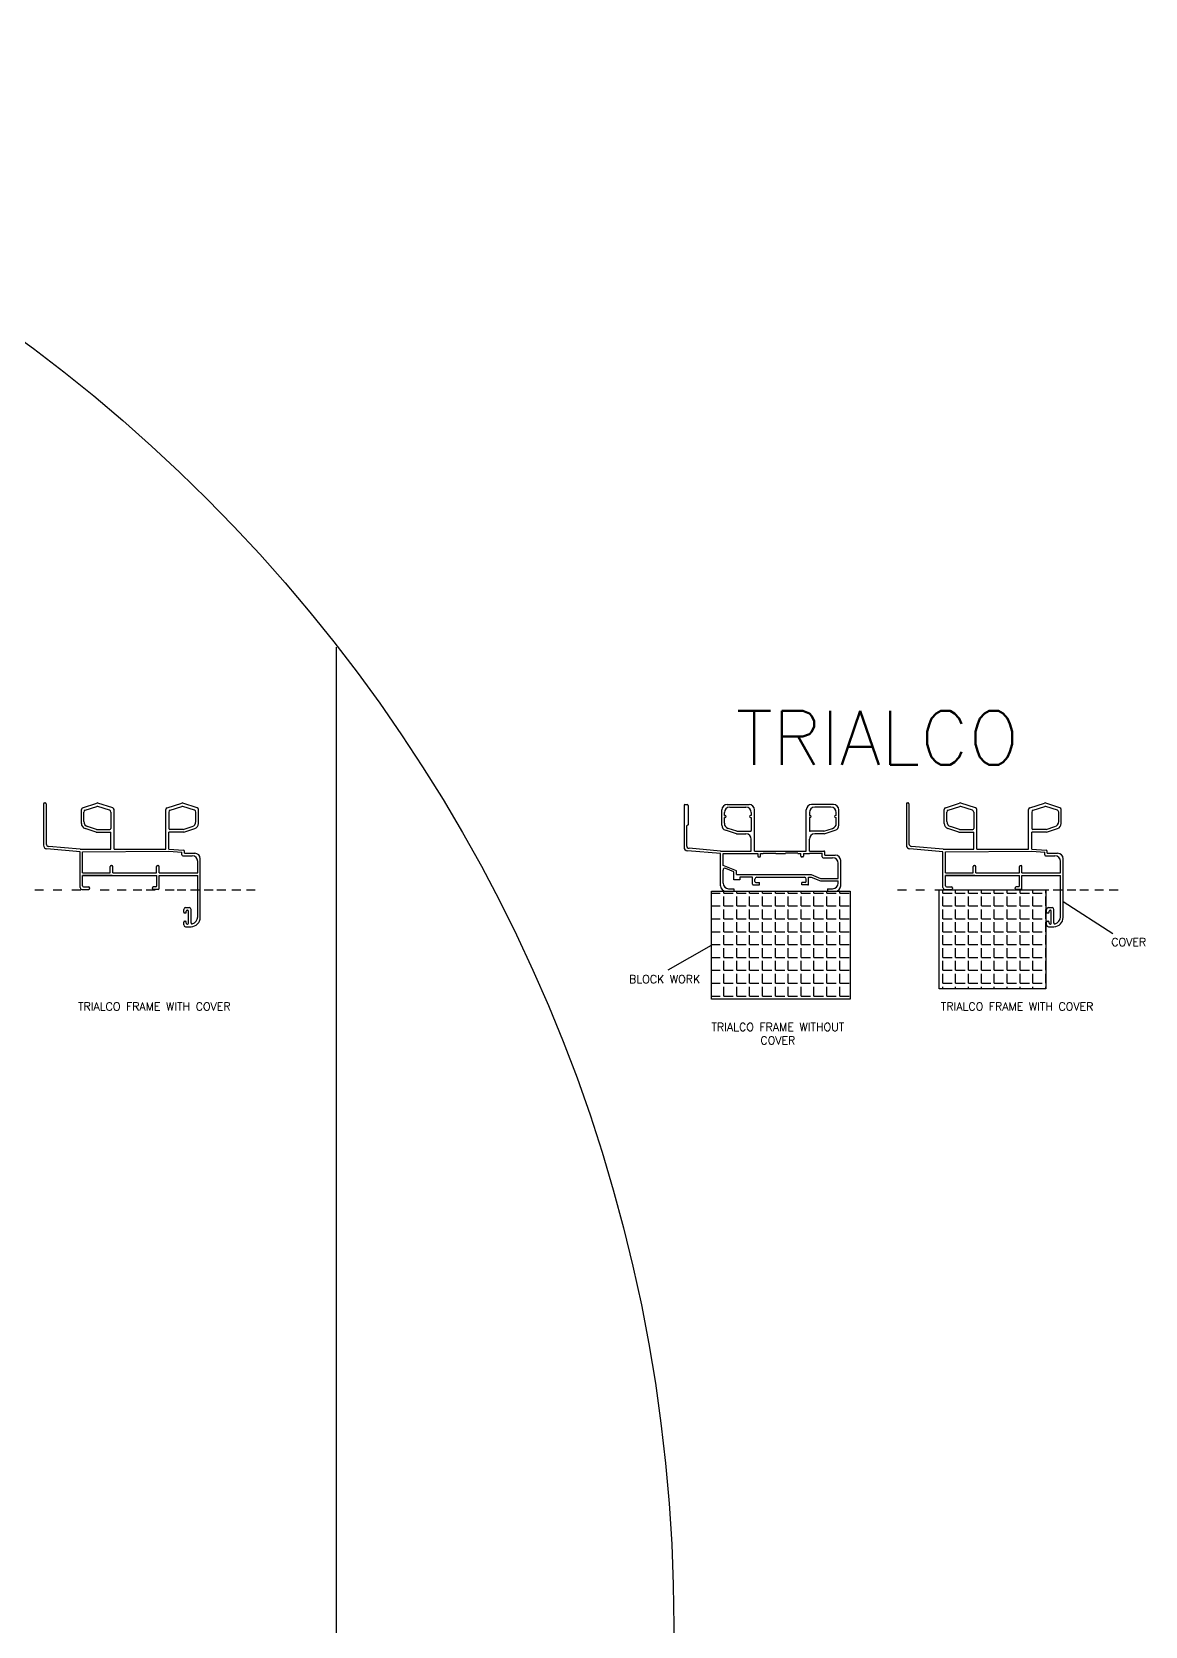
# Model space of a CAD drawing. Header units: millimetres. Extents: x -27371 to -844, y 11365 to 35579.
# Drawn here: x -2387 to -1783, y 14208 to 15073 of the extents above; entities that cross this region are included whole.
import ezdxf

# ---------------------------------------------------------------- set-up
doc = ezdxf.new("R2010")
doc.units = ezdxf.units.MM
doc.styles.add('Annotative', font='romans.shx')

msp = doc.modelspace()

# ---------------------------------------------------------------- hatches: boundary and pattern name
h = msp.add_hatch()
h.set_pattern_fill('ANGLE', color=1)
h.set_pattern_definition([(0, (0, 0), (0, 6.985), [5.08, -1.905]), (90, (0, 0), (-6.985, 4e-16), [5.08, -1.905])])
h.paths.add_polyline_path([(-1943.11, 14606.61), (-2018.43, 14606.61), (-2018.43, 14548.11), (-1943.11, 14548.11)])
h.paths.add_polyline_path([(-1836.98, 14607.47), (-1894.9, 14607.47), (-1894.9, 14553.77), (-1836.98, 14553.77)])

# ---------------------------------------------------------------- linework, layer by layer
for p, q in [((-2221.86, 14738.88), (-2221.86, 13679.61)), ((-2380.62, 14654.1), (-2380.62, 14631.56)), ((-2380.12, 14654.6), (-2379.72, 14654.6)), ((-2379.22, 14654.1), (-2379.22, 14632.39)), ((-2359.43, 14651.93), (-2351.73, 14654.45)), ((-2343.1, 14651.83), (-2351.1, 14654.45)), ((-2313.63, 14651.83), (-2305.63, 14654.45)), ((-2297.3, 14651.93), (-2305, 14654.45)), ((-2033.28, 14653.11), (-2033.28, 14630.58)), ((-2032.78, 14653.61), (-2031.48, 14653.61)), ((-2030.98, 14653.11), (-2030.98, 14642.61)), ((-2009.88, 14653.61), (-1997.98, 14653.61)), ((-1952.18, 14653.61), (-1964.08, 14653.61)), ((-1912.67, 14654.1), (-1912.67, 14631.56)), ((-1912.17, 14654.6), (-1911.77, 14654.6)), ((-1911.27, 14654.1), (-1911.27, 14632.39)), ((-1891.48, 14651.93), (-1883.78, 14654.45)), ((-1875.16, 14651.83), (-1883.16, 14654.45)), ((-1845.68, 14651.83), (-1837.68, 14654.45)), ((-1829.36, 14651.93), (-1837.06, 14654.45)), ((-2360.12, 14643.41), (-2360.12, 14650.98)), ((-2358.72, 14644.42), (-2358.72, 14649.57)), ((-2358.72, 14644.42), (-2358.72, 14647.6)), ((-2358.02, 14650.52), (-2351.72, 14652.51)), ((-2344.82, 14650.52), (-2351.12, 14652.51)), ((-2344.12, 14649.57), (-2344.12, 14640.6)), ((-2342.42, 14629.4), (-2342.42, 14650.88)), ((-2314.32, 14629.4), (-2314.32, 14650.88)), ((-2312.62, 14649.57), (-2312.62, 14640.6)), ((-2311.92, 14650.52), (-2305.62, 14652.51)), ((-2298.72, 14650.52), (-2305.02, 14652.51)), ((-2298.02, 14644.42), (-2298.02, 14649.57)), ((-2298.02, 14644.42), (-2298.02, 14647.6)), ((-2296.62, 14643.41), (-2296.62, 14650.98)), ((-2012.78, 14642.42), (-2012.78, 14650.71)), ((-2011.38, 14647.61), (-2011.38, 14649.31)), ((-2011.38, 14647.61), (-2010.88, 14647.61)), ((-2011.38, 14643.44), (-2011.38, 14646.61)), ((-2010.88, 14646.61), (-2011.38, 14646.61)), ((-2010.38, 14647.11), (-2010.38, 14647.11)), ((-2008.48, 14652.21), (-1999.68, 14652.21)), ((-1997.78, 14647.11), (-1997.78, 14647.11)), ((-1996.78, 14647.61), (-1997.28, 14647.61)), ((-1997.28, 14646.61), (-1996.78, 14646.61)), ((-1996.78, 14649.31), (-1996.78, 14647.61)), ((-1996.78, 14646.61), (-1996.78, 14639.61)), ((-1995.08, 14628.41), (-1995.08, 14650.71)), ((-1966.98, 14628.41), (-1966.98, 14650.71)), ((-1965.28, 14649.31), (-1965.28, 14647.61)), ((-1965.28, 14647.61), (-1964.78, 14647.61)), ((-1964.78, 14646.61), (-1965.28, 14646.61)), ((-1965.28, 14646.61), (-1965.28, 14639.61)), ((-1964.28, 14647.11), (-1964.28, 14647.11)), ((-1953.58, 14652.21), (-1962.38, 14652.21)), ((-1951.68, 14647.11), (-1951.68, 14647.11)), ((-1950.68, 14647.61), (-1951.18, 14647.61)), ((-1951.18, 14646.61), (-1950.68, 14646.61)), ((-1950.68, 14647.61), (-1950.68, 14649.31)), ((-1950.68, 14643.44), (-1950.68, 14646.61)), ((-1949.28, 14642.42), (-1949.28, 14650.71)), ((-1892.17, 14643.41), (-1892.17, 14650.98)), ((-1890.77, 14644.42), (-1890.77, 14649.57)), ((-1890.77, 14644.42), (-1890.77, 14647.6)), ((-1890.07, 14650.52), (-1883.77, 14652.51)), ((-1876.87, 14650.52), (-1883.17, 14652.51)), ((-1876.17, 14649.57), (-1876.17, 14640.6)), ((-1874.47, 14629.4), (-1874.47, 14650.88)), ((-1846.37, 14629.4), (-1846.37, 14650.88)), ((-1844.67, 14649.57), (-1844.67, 14640.6)), ((-1843.97, 14650.52), (-1837.67, 14652.51)), ((-1830.77, 14650.52), (-1837.07, 14652.51)), ((-1830.07, 14644.42), (-1830.07, 14649.57)), ((-1830.07, 14644.42), (-1830.07, 14647.6)), ((-1828.67, 14643.41), (-1828.67, 14650.98)), ((-2352.12, 14638.7), (-2358.11, 14640.65)), ((-2351.89, 14640.1), (-2356.71, 14641.67)), ((-2352.12, 14638.7), (-2344.12, 14638.7)), ((-2351.89, 14640.1), (-2344.62, 14640.1)), ((-2344.12, 14629.4), (-2344.12, 14638.7)), ((-2312.62, 14629.4), (-2312.62, 14638.7)), ((-2304.62, 14638.7), (-2312.62, 14638.7)), ((-2304.84, 14640.1), (-2312.12, 14640.1)), ((-2304.84, 14640.1), (-2300.02, 14641.67)), ((-2304.62, 14638.7), (-2298.62, 14640.65)), ((-2030.98, 14642.61), (-2031.88, 14641.92)), ((-2031.88, 14641.92), (-2031.88, 14631.4)), ((-2004.78, 14637.71), (-2010.78, 14639.66)), ((-2004.56, 14639.11), (-2009.38, 14640.68)), ((-2004.78, 14637.71), (-1999.68, 14637.71)), ((-2004.56, 14639.11), (-1997.28, 14639.11)), ((-1957.5, 14639.11), (-1964.78, 14639.11)), ((-1957.28, 14637.71), (-1962.38, 14637.71)), ((-1957.5, 14639.11), (-1952.68, 14640.68)), ((-1957.28, 14637.71), (-1951.28, 14639.66)), ((-1884.17, 14638.7), (-1890.17, 14640.65)), ((-1883.95, 14640.1), (-1888.77, 14641.67)), ((-1884.17, 14638.7), (-1876.17, 14638.7)), ((-1883.95, 14640.1), (-1876.67, 14640.1)), ((-1876.17, 14629.4), (-1876.17, 14638.7)), ((-1844.67, 14629.4), (-1844.67, 14638.7)), ((-1836.67, 14638.7), (-1844.67, 14638.7)), ((-1836.89, 14640.1), (-1844.17, 14640.1)), ((-1836.89, 14640.1), (-1832.08, 14641.67)), ((-1836.67, 14638.7), (-1830.68, 14640.65)), ((-2360.82, 14628), (-2378.79, 14629.57)), ((-2360.75, 14629.4), (-2377.85, 14630.9)), ((-2360.82, 14608.6), (-2360.82, 14628)), ((-2360.75, 14629.4), (-2359.42, 14629.4)), ((-2360.75, 14629.4), (-2360.12, 14629.4)), ((-2359.42, 14629.4), (-2344.12, 14629.4)), ((-2359.42, 14628), (-2312.62, 14628.3)), ((-2359.42, 14616.6), (-2359.42, 14628)), ((-2342.42, 14629.4), (-2314.32, 14629.4)), ((-2312.62, 14629.4), (-2304.72, 14628.9)), ((-2312.62, 14628.3), (-2305.62, 14627.8)), ((-2305.62, 14626.3), (-2305.62, 14627.8)), ((-2304.22, 14627.2), (-2304.22, 14628.4)), ((-2304.22, 14627.2), (-2298.62, 14627.2)), ((-2013.48, 14627.01), (-2031.45, 14628.59)), ((-2013.42, 14628.41), (-2030.51, 14629.91)), ((-2013.48, 14609.61), (-2013.48, 14627.01)), ((-2013.42, 14628.41), (-2012.08, 14628.41)), ((-2013.42, 14628.41), (-2012.78, 14628.41)), ((-2012.08, 14628.41), (-1996.78, 14628.41)), ((-2012.08, 14627.01), (-1993.28, 14627.01)), ((-2012.08, 14620.61), (-2012.08, 14627.01)), ((-1996.78, 14628.41), (-1996.78, 14634.81)), ((-1995.08, 14628.41), (-1966.98, 14628.41)), ((-1993.28, 14627.01), (-1993.28, 14625.71)), ((-1991.88, 14627.01), (-1990.28, 14627.01)), ((-1991.88, 14625.71), (-1991.88, 14627.01)), ((-1990.28, 14627.31), (-1983.48, 14627.31)), ((-1990.28, 14627.01), (-1990.28, 14627.31)), ((-1983.48, 14627.01), (-1983.48, 14627.31)), ((-1983.48, 14627.01), (-1978.28, 14627.01)), ((-1971.48, 14627.31), (-1978.28, 14627.31)), ((-1978.28, 14627.01), (-1978.28, 14627.31)), ((-1971.48, 14627.01), (-1971.48, 14627.31)), ((-1971.48, 14627.01), (-1969.88, 14627.01)), ((-1969.88, 14625.71), (-1969.88, 14627.01)), ((-1968.48, 14627.01), (-1965.28, 14627.01)), ((-1968.48, 14627.01), (-1968.48, 14625.71)), ((-1965.28, 14628.41), (-1965.28, 14634.81)), ((-1965.28, 14628.41), (-1957.38, 14628.41)), ((-1965.28, 14627.31), (-1958.28, 14627.31)), ((-1965.28, 14627.31), (-1965.28, 14627.01)), ((-1958.28, 14625.31), (-1958.28, 14627.31)), ((-1956.88, 14626.21), (-1956.88, 14627.91)), ((-1892.87, 14628), (-1910.85, 14629.57)), ((-1892.81, 14629.4), (-1909.9, 14630.9)), ((-1892.87, 14608.6), (-1892.87, 14628)), ((-1892.81, 14629.4), (-1891.47, 14629.4)), ((-1892.81, 14629.4), (-1892.17, 14629.4)), ((-1891.47, 14629.4), (-1876.17, 14629.4)), ((-1891.47, 14628), (-1844.67, 14628.3)), ((-1891.47, 14616.6), (-1891.47, 14628)), ((-1874.47, 14629.4), (-1846.37, 14629.4)), ((-1844.67, 14629.4), (-1836.77, 14628.9)), ((-1844.67, 14628.3), (-1837.67, 14627.8)), ((-1837.67, 14626.3), (-1837.67, 14627.8)), ((-1836.27, 14627.2), (-1836.27, 14628.4)), ((-1836.27, 14627.2), (-1830.67, 14627.2)), ((-2359.42, 14616.6), (-2359.42, 14619.08)), ((-2344.42, 14616.6), (-2344.42, 14620.1)), ((-2343.92, 14620.6), (-2343.52, 14620.6)), ((-2343.02, 14616.6), (-2343.02, 14620.1)), ((-2319.32, 14616.6), (-2319.32, 14620.1)), ((-2318.82, 14620.6), (-2318.42, 14620.6)), ((-2317.92, 14616.6), (-2317.92, 14620.1)), ((-2305.12, 14625.8), (-2300.02, 14625.8)), ((-2297.02, 14616.6), (-2297.02, 14622.8)), ((-2297.02, 14616.6), (-2297.02, 14622.8)), ((-2295.62, 14592.4), (-2295.62, 14624.2)), ((-2004.88, 14617.69), (-2012.08, 14620.61)), ((-2006.28, 14617.11), (-2010.68, 14619.01)), ((-1992.78, 14625.21), (-1992.38, 14625.21)), ((-1968.98, 14625.21), (-1969.38, 14625.21)), ((-1957.78, 14624.81), (-1952.68, 14624.81)), ((-1956.88, 14626.21), (-1951.28, 14626.21)), ((-1949.68, 14613.61), (-1949.68, 14621.81)), ((-1948.28, 14609.61), (-1948.28, 14623.21)), ((-1891.47, 14616.6), (-1891.47, 14619.08)), ((-1876.47, 14616.6), (-1876.47, 14620.1)), ((-1875.97, 14620.6), (-1875.57, 14620.6)), ((-1875.07, 14616.6), (-1875.07, 14620.1)), ((-1851.37, 14616.6), (-1851.37, 14620.1)), ((-1850.87, 14620.6), (-1850.47, 14620.6)), ((-1849.97, 14616.6), (-1849.97, 14620.1)), ((-1837.17, 14625.8), (-1832.07, 14625.8)), ((-1829.07, 14616.6), (-1829.07, 14622.8)), ((-1829.07, 14616.6), (-1829.07, 14622.8)), ((-1827.67, 14592.4), (-1827.67, 14624.2)), ((-2359.42, 14616.6), (-2344.42, 14616.6)), ((-2359.42, 14609.5), (-2359.42, 14615.2)), ((-2359.42, 14615.2), (-2319.22, 14615.2)), ((-2343.42, 14615.2), (-2359.42, 14615.2)), ((-2343.02, 14616.6), (-2319.32, 14616.6)), ((-2319.22, 14609.5), (-2319.22, 14615.2)), ((-2317.92, 14616.6), (-2297.02, 14616.6)), ((-2317.92, 14608.1), (-2317.92, 14615.2)), ((-2317.92, 14615.2), (-2297.02, 14615.2)), ((-2297.02, 14592.8), (-2297.02, 14615.2)), ((-2297.02, 14614.6), (-2297.02, 14615.2)), ((-2012.08, 14611.01), (-2012.08, 14618.09)), ((-2006.28, 14615.61), (-2006.28, 14617.11)), ((-2006.28, 14612.81), (-2006.28, 14615.61)), ((-2003.08, 14612.81), (-2006.28, 14612.81)), ((-2004.88, 14615.61), (-2004.88, 14617.69)), ((-2004.88, 14615.61), (-1964.28, 14615.61)), ((-1996.08, 14614.21), (-2003.08, 14614.21)), ((-2003.08, 14614.21), (-2003.08, 14612.81)), ((-1996.08, 14610.51), (-1996.08, 14614.21)), ((-1995.58, 14610.01), (-1992.38, 14610.01)), ((-1994.78, 14611.91), (-1994.78, 14613.21)), ((-1994.28, 14611.41), (-1992.38, 14611.41)), ((-1993.78, 14614.21), (-1967.98, 14614.21)), ((-1992.38, 14610.01), (-1992.38, 14611.41)), ((-1969.38, 14610.01), (-1969.38, 14611.41)), ((-1967.48, 14611.41), (-1969.38, 14611.41)), ((-1966.18, 14610.01), (-1969.38, 14610.01)), ((-1966.98, 14611.91), (-1966.98, 14613.21)), ((-1965.68, 14610.51), (-1965.68, 14614.21)), ((-1965.68, 14614.21), (-1964.28, 14614.21)), ((-1964.28, 14615.61), (-1959.28, 14613.61)), ((-1964.28, 14614.21), (-1959.28, 14612.21)), ((-1959.28, 14613.61), (-1949.68, 14613.61)), ((-1959.28, 14612.21), (-1949.68, 14612.21)), ((-1949.68, 14611.01), (-1949.68, 14612.21)), ((-1891.47, 14616.6), (-1876.47, 14616.6)), ((-1891.47, 14609.5), (-1891.47, 14615.2)), ((-1891.47, 14615.2), (-1851.27, 14615.2)), ((-1875.47, 14615.2), (-1891.47, 14615.2)), ((-1875.07, 14616.6), (-1851.37, 14616.6)), ((-1851.27, 14609.5), (-1851.27, 14615.2)), ((-1849.97, 14616.6), (-1829.07, 14616.6)), ((-1849.97, 14608.1), (-1849.97, 14615.2)), ((-1849.97, 14615.2), (-1829.07, 14615.2)), ((-1829.07, 14592.8), (-1829.07, 14615.2)), ((-1829.07, 14614.6), (-1829.07, 14615.2)), ((-2385.4, 14607.47), (-2380.62, 14607.47)), ((-2375.49, 14607.47), (-2370.71, 14607.47)), ((-2365.24, 14607.47), (-2360.46, 14607.47)), ((-2359.82, 14607.6), (-2356.12, 14607.6)), ((-2358.92, 14609), (-2356.12, 14609)), ((-2355.62, 14608.5), (-2355.62, 14608.1)), ((-2349.86, 14607.47), (-2345.08, 14607.47)), ((-2340.63, 14607.47), (-2335.85, 14607.47)), ((-2332.09, 14607.47), (-2327.31, 14607.47)), ((-2324.91, 14607.47), (-2320.13, 14607.47)), ((-2321.62, 14608.1), (-2321.62, 14608.5)), ((-2319.72, 14609), (-2321.12, 14609)), ((-2318.42, 14607.6), (-2321.12, 14607.6)), ((-2314.66, 14607.47), (-2309.88, 14607.47)), ((-2308.17, 14607.47), (-2303.38, 14607.47)), ((-2300.99, 14607.47), (-2296.21, 14607.47)), ((-2293.47, 14607.47), (-2288.69, 14607.47)), ((-2286.64, 14607.47), (-2281.85, 14607.47)), ((-2278.43, 14607.47), (-2273.65, 14607.47)), ((-2270.57, 14607.47), (-2265.79, 14607.47)), ((-2010.48, 14606.61), (-2006.28, 14606.61)), ((-2009.08, 14608.01), (-2006.28, 14608.01)), ((-2006.28, 14608.01), (-2006.28, 14606.61)), ((-1955.48, 14608.01), (-1952.68, 14608.01)), ((-1955.48, 14608.01), (-1955.48, 14606.61)), ((-1955.48, 14606.61), (-1951.28, 14606.61)), ((-1917.46, 14607.47), (-1912.68, 14607.47)), ((-1907.55, 14607.47), (-1902.77, 14607.47)), ((-1897.3, 14607.47), (-1892.51, 14607.47)), ((-1891.87, 14607.6), (-1888.17, 14607.6)), ((-1890.97, 14609), (-1888.17, 14609)), ((-1887.67, 14608.5), (-1887.67, 14608.1)), ((-1881.92, 14607.47), (-1877.13, 14607.47)), ((-1872.69, 14607.47), (-1867.91, 14607.47)), ((-1864.15, 14607.47), (-1859.36, 14607.47)), ((-1856.97, 14607.47), (-1852.19, 14607.47)), ((-1853.67, 14608.1), (-1853.67, 14608.5)), ((-1851.77, 14609), (-1853.17, 14609)), ((-1850.47, 14607.6), (-1853.17, 14607.6)), ((-1846.72, 14607.47), (-1841.93, 14607.47)), ((-1840.22, 14607.47), (-1835.44, 14607.47)), ((-1833.05, 14607.47), (-1828.26, 14607.47)), ((-1827.67, 14601.01), (-1800.78, 14583.72)), ((-1825.53, 14607.47), (-1820.74, 14607.47)), ((-1818.69, 14607.47), (-1813.91, 14607.47)), ((-1810.49, 14607.47), (-1805.71, 14607.47)), ((-1802.63, 14607.47), (-1797.85, 14607.47)), ((-2304.62, 14595.35), (-2304.62, 14596.8)), ((-2304.12, 14594.85), (-2303.72, 14594.85)), ((-2303.62, 14597.8), (-2301.62, 14597.8)), ((-2303.22, 14595.35), (-2303.22, 14595.9)), ((-2302.72, 14596.4), (-2302.52, 14596.4)), ((-2302.02, 14589.3), (-2302.02, 14595.9)), ((-2300.62, 14589.42), (-2300.62, 14596.8)), ((-1836.67, 14595.35), (-1836.67, 14596.8)), ((-1836.17, 14594.85), (-1835.77, 14594.85)), ((-1835.67, 14597.8), (-1833.67, 14597.8)), ((-1835.27, 14595.35), (-1835.27, 14595.9)), ((-1834.77, 14596.4), (-1834.57, 14596.4)), ((-1834.07, 14589.3), (-1834.07, 14595.9)), ((-1832.67, 14589.42), (-1832.67, 14596.8)), ((-2304.62, 14588.4), (-2304.62, 14589.85)), ((-2304.12, 14590.35), (-2303.72, 14590.35)), ((-2303.62, 14587.4), (-2300.62, 14587.4)), ((-2303.22, 14589.3), (-2303.22, 14589.85)), ((-2302.72, 14588.8), (-2302.52, 14588.8)), ((-1836.67, 14588.4), (-1836.67, 14589.85)), ((-1836.17, 14590.35), (-1835.77, 14590.35)), ((-1835.67, 14587.4), (-1832.67, 14587.4)), ((-1835.27, 14589.3), (-1835.27, 14589.85)), ((-1834.77, 14588.8), (-1834.57, 14588.8)), ((-2041.93, 14564.01), (-2018.43, 14577.36))]:
    msp.add_line(p, q)
for points in [[(-2018.43, 14606.61), (-1943.11, 14606.61), (-1943.11, 14548.11), (-2018.43, 14548.11)], [(-1894.9, 14607.47), (-1836.98, 14607.47), (-1836.98, 14553.77), (-1894.9, 14553.77)]]:
    msp.add_lwpolyline(points, close=True)
msp.add_circle((-2903.31, 14208.13), 864.48)
for centre, radius, start, end in [((-2380.12, 14654.1), 0.5, 90, 180), ((-2379.72, 14654.1), 0.5, 0, 90), ((-2351.42, 14653.5), 1, 71.85688, 108.14312), ((-2305.32, 14653.5), 1, 71.85688, 108.14312), ((-2032.78, 14653.11), 0.5, 90, 180), ((-2031.48, 14653.11), 0.5, 0, 90), ((-2009.88, 14650.71), 2.9, 90, 180), ((-1997.98, 14650.71), 2.9, 0, 90), ((-1964.08, 14650.71), 2.9, 90, 180), ((-1952.18, 14650.71), 2.9, 0, 90), ((-1912.17, 14654.1), 0.5, 90, 180), ((-1911.77, 14654.1), 0.5, 0, 90), ((-1883.47, 14653.5), 1, 71.85688, 108.14312), ((-1837.37, 14653.5), 1, 71.85688, 108.14312), ((-2359.12, 14650.98), 1, 108.14312, 180), ((-2357.72, 14649.57), 1, 107.488, 180), ((-2355.82, 14644.42), 2.9, 180, 252), ((-2351.42, 14651.55), 1, 72.512, 107.488), ((-2345.12, 14649.57), 1, 360, 72.512), ((-2343.42, 14650.88), 1, 0, 71.85688), ((-2313.32, 14650.88), 1, 108.14312, 180), ((-2311.62, 14649.57), 1, 107.488, 180), ((-2305.32, 14651.55), 1, 72.512, 107.488), ((-2300.92, 14644.42), 2.9, 288, 0), ((-2299.02, 14649.57), 1, 0, 72.512), ((-2297.62, 14650.98), 1, 0, 71.85688), ((-2008.48, 14649.31), 2.9, 90, 180), ((-2010.88, 14647.11), 0.5, 0, 90), ((-2010.88, 14647.11), 0.5, 270, 0), ((-1999.68, 14649.31), 2.9, 0, 90), ((-1997.28, 14647.11), 0.5, 90, 180), ((-1997.28, 14647.11), 0.5, 180, 270), ((-1962.38, 14649.31), 2.9, 90, 180), ((-1964.78, 14647.11), 0.5, 0, 90), ((-1964.78, 14647.11), 0.5, 270, 0), ((-1953.58, 14649.31), 2.9, 0, 90), ((-1951.18, 14647.11), 0.5, 90, 180), ((-1951.18, 14647.11), 0.5, 180, 270), ((-1891.17, 14650.98), 1, 108.14312, 180), ((-1889.77, 14649.57), 1, 107.488, 180), ((-1887.87, 14644.42), 2.9, 180, 252), ((-1883.47, 14651.55), 1, 72.512, 107.488), ((-1877.17, 14649.57), 1, 360, 72.512), ((-1875.47, 14650.88), 1, 0, 71.85688), ((-1845.37, 14650.88), 1, 108.14312, 180), ((-1843.67, 14649.57), 1, 107.488, 180), ((-1837.37, 14651.55), 1, 72.512, 107.488), ((-1832.97, 14644.42), 2.9, 288, 0), ((-1831.07, 14649.57), 1, 0, 72.512), ((-1829.67, 14650.98), 1, 0, 71.85688), ((-2357.22, 14643.41), 2.9, 180, 252), ((-2344.62, 14640.6), 0.5, 270, 360), ((-2312.12, 14640.6), 0.5, 180, 270), ((-2299.52, 14643.41), 2.9, 288, 0), ((-2009.88, 14642.42), 2.9, 180, 252), ((-2008.48, 14643.44), 2.9, 180, 252), ((-1999.68, 14634.81), 2.9, 0, 90), ((-1997.28, 14639.61), 0.5, 270, 360), ((-1964.78, 14639.61), 0.5, 180, 270), ((-1962.38, 14634.81), 2.9, 90, 180), ((-1953.58, 14643.44), 2.9, 288, 0), ((-1952.18, 14642.42), 2.9, 288, 0), ((-1889.27, 14643.41), 2.9, 180, 252), ((-1876.67, 14640.6), 0.5, 270, 360), ((-1844.17, 14640.6), 0.5, 180, 270), ((-1831.57, 14643.41), 2.9, 288, 0), ((-2378.62, 14631.56), 2, 180, 265), ((-2377.72, 14632.39), 1.5, 180, 265), ((-2304.72, 14628.4), 0.5, 0, 90), ((-2298.62, 14624.2), 3, 0, 90), ((-2031.28, 14630.58), 2, 180, 265), ((-2030.38, 14631.4), 1.5, 180, 265), ((-1957.38, 14627.91), 0.5, 0, 90), ((-1910.67, 14631.56), 2, 180, 265), ((-1909.77, 14632.39), 1.5, 180, 265), ((-1836.77, 14628.4), 0.5, 0, 90), ((-1830.67, 14624.2), 3, 0, 90), ((-2343.92, 14620.1), 0.5, 90, 180), ((-2343.52, 14620.1), 0.5, 0, 90), ((-2318.82, 14620.1), 0.5, 90, 180), ((-2318.42, 14620.1), 0.5, 0, 90), ((-2305.12, 14626.3), 0.5, 180, 270), ((-2300.02, 14622.8), 3, 0, 90), ((-2011.08, 14618.09), 1, 66.68229, 180), ((-1992.78, 14625.71), 0.5, 180, 270), ((-1992.38, 14625.71), 0.5, 270, 0), ((-1969.38, 14625.71), 0.5, 180, 270), ((-1968.98, 14625.71), 0.5, 270, 0), ((-1957.78, 14625.31), 0.5, 180, 270), ((-1952.68, 14621.81), 3, 0, 90), ((-1951.28, 14623.21), 3, 0, 90), ((-1875.97, 14620.1), 0.5, 90, 180), ((-1875.57, 14620.1), 0.5, 0, 90), ((-1850.87, 14620.1), 0.5, 90, 180), ((-1850.47, 14620.1), 0.5, 0, 90), ((-1837.17, 14626.3), 0.5, 180, 270), ((-1832.07, 14622.8), 3, 0, 90), ((-2009.08, 14611.01), 3, 180, 270), ((-1995.58, 14610.51), 0.5, 180, 270), ((-1993.78, 14613.21), 1, 90, 180), ((-1994.28, 14611.91), 0.5, 180, 270), ((-1967.98, 14613.21), 1, 0, 90), ((-1967.48, 14611.91), 0.5, 270, 0), ((-1966.18, 14610.51), 0.5, 270, 0), ((-1952.68, 14611.01), 3, 270, 0), ((-2359.82, 14608.6), 1, 180, 270), ((-2358.92, 14609.5), 0.5, 180, 270), ((-2356.12, 14608.5), 0.5, 0, 90), ((-2356.12, 14608.1), 0.5, 270, 0), ((-2321.12, 14608.5), 0.5, 90, 180), ((-2321.12, 14608.1), 0.5, 180, 270), ((-2319.72, 14609.5), 0.5, 270, 0), ((-2318.42, 14608.1), 0.5, 270, 0), ((-2010.48, 14609.61), 3, 180, 270), ((-1951.28, 14609.61), 3, 270, 0), ((-1891.87, 14608.6), 1, 180, 270), ((-1890.97, 14609.5), 0.5, 180, 270), ((-1888.17, 14608.5), 0.5, 0, 90), ((-1888.17, 14608.1), 0.5, 270, 0), ((-1853.17, 14608.5), 0.5, 90, 180), ((-1853.17, 14608.1), 0.5, 180, 270), ((-1851.77, 14609.5), 0.5, 270, 0), ((-1850.47, 14608.1), 0.5, 270, 0), ((-2303.62, 14596.8), 1, 90, 180), ((-2304.12, 14595.35), 0.5, 180, 270), ((-2303.72, 14595.35), 0.5, 270, 0), ((-2302.72, 14595.9), 0.5, 90, 180), ((-2302.52, 14595.9), 0.5, 0, 90), ((-2301.62, 14596.8), 1, 0, 90), ((-2300.62, 14592.4), 5, 270, 0), ((-2301.02, 14592.8), 4, 284.9006, 0), ((-1835.67, 14596.8), 1, 90, 180), ((-1836.17, 14595.35), 0.5, 180, 270), ((-1835.77, 14595.35), 0.5, 270, 0), ((-1834.77, 14595.9), 0.5, 90, 180), ((-1834.57, 14595.9), 0.5, 0, 90), ((-1833.67, 14596.8), 1, 0, 90), ((-1832.67, 14592.4), 5, 270, 0), ((-1833.07, 14592.8), 4, 284.9006, 0), ((-2304.12, 14589.85), 0.5, 90, 180), ((-2303.62, 14588.4), 1, 180, 270), ((-2303.72, 14589.85), 0.5, 0, 90), ((-2302.72, 14589.3), 0.5, 180, 270), ((-2302.52, 14589.3), 0.5, 270, 0), ((-2300.12, 14589.42), 0.5, 180, 284.9006), ((-1836.17, 14589.85), 0.5, 90, 180), ((-1835.67, 14588.4), 1, 180, 270), ((-1835.77, 14589.85), 0.5, 0, 90), ((-1834.77, 14589.3), 0.5, 180, 270), ((-1834.57, 14589.3), 0.5, 270, 0), ((-1832.17, 14589.42), 0.5, 180, 284.9006)]:
    msp.add_arc(centre, radius, start, end)

# ---------------------------------------------------------------- texts
at = {"attachment_point": 1, "style": 'Annotative'}
for s, insert, char_height, width in [('TRIALCO', (-2005.13, 14704.36), 29.141, 211.0177), ('\\pxqc;COVER', (-1835.79, 14581.22), 4.3687, 87.4119), ('\\pxqc;BLOCK WORK', (-2087.48, 14561.11), 4.3687, 87.4119), ('\\pxqc;TRIALCO FRAME WITH COVER', (-2364.28, 14546.29), 4.3687, 87.4119), ('\\pxqc;TRIALCO FRAME WITH COVER', (-1896.34, 14546.29), 4.3687, 87.4119), ('\\pxqc;TRIALCO FRAME WITHOUT COVER', (-2026.08, 14535.18), 4.3687, 87.4119)]:
    msp.add_mtext(s, dxfattribs=dict(at, insert=insert, char_height=char_height, width=width))

doc.saveas('drawing.dxf')
